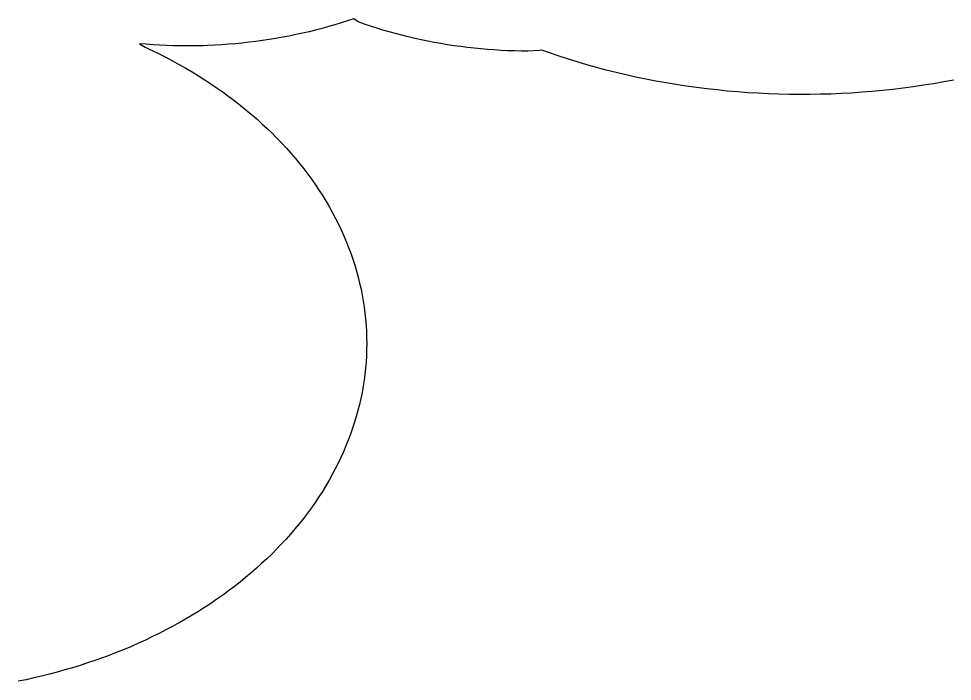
# Model space of a CAD drawing. Header units: metres. Extents: x 13.21 to 19.52, y 42.14 to 46.62.
# Drawn here: x 16.404 to 16.945, y 42.183 to 42.566 of the extents above; entities that cross this region are included whole.
import ezdxf

# ---------------------------------------------------------------- set-up
doc = ezdxf.new("R2010")
doc.units = ezdxf.units.M
doc.header["$MEASUREMENT"] = 0
doc.layers.add('granica', color=2, linetype='Continuous')

msp = doc.modelspace()

# ---------------------------------------------------------------- linework, layer by layer
at = {"layer": 'granica'}
msp.add_lwpolyline([(16.94541, 42.53075), (16.93959, 42.52966), (16.93374, 42.52865), (16.92785, 42.52771), (16.92195, 42.52684), (16.91604, 42.52605), (16.9101, 42.52534), (16.90415, 42.5247), (16.89818, 42.52414), (16.8922, 42.52366), (16.88622, 42.52325), (16.88022, 42.52292), (16.87422, 42.52267), (16.86821, 42.52249), (16.8622, 42.52241), (16.85619, 42.52238), (16.85017, 42.52244), (16.84416, 42.52257), (16.83816, 42.52278), (16.83216, 42.52308), (16.82616, 42.52344), (16.82017, 42.52388), (16.81421, 42.5244), (16.80825, 42.52501), (16.8023, 42.52568), (16.79637, 42.52642), (16.79046, 42.52725), (16.78457, 42.52816), (16.77871, 42.52913), (16.77287, 42.53018), (16.76704, 42.53131), (16.76126, 42.53251), (16.7555, 42.53379), (16.74977, 42.53514), (16.74407, 42.53656), (16.73841, 42.53806), (16.73278, 42.53963), (16.72718, 42.54127), (16.72163, 42.54299), (16.71613, 42.54477), (16.71067, 42.54662), (16.70676, 42.54801), (16.70531, 42.54792), (16.69866, 42.54751), (16.69473, 42.54755), (16.69083, 42.54762), (16.68692, 42.54776), (16.68301, 42.54794), (16.6791, 42.54817), (16.67521, 42.54846), (16.67132, 42.5488), (16.66744, 42.54918), (16.66357, 42.54961), (16.65971, 42.5501), (16.65586, 42.55063), (16.65202, 42.55121), (16.6482, 42.55184), (16.64441, 42.55252), (16.64061, 42.55325), (16.63685, 42.55403), (16.63309, 42.55486), (16.62936, 42.55574), (16.62565, 42.55666), (16.62196, 42.55763), (16.61829, 42.55865), (16.61465, 42.55971), (16.61104, 42.56082), (16.60745, 42.56198), (16.60388, 42.56318), (16.60035, 42.56443), (16.59776, 42.56628), (16.59413, 42.56506), (16.59048, 42.56389), (16.5868, 42.56276), (16.58309, 42.56169), (16.57936, 42.56066), (16.57561, 42.55968), (16.57183, 42.55875), (16.56802, 42.55787), (16.56421, 42.55704), (16.56038, 42.55625), (16.55651, 42.55552), (16.55264, 42.55483), (16.54875, 42.5542), (16.54486, 42.55361), (16.54093, 42.55308), (16.53701, 42.55259), (16.53308, 42.55216), (16.52913, 42.55177), (16.52517, 42.55144), (16.5212, 42.55116), (16.51723, 42.55093), (16.51326, 42.55076), (16.51033, 42.55065), (16.50929, 42.55063), (16.50531, 42.55055), (16.50133, 42.55052), (16.49734, 42.55055), (16.49542, 42.55058), (16.49336, 42.55063), (16.48939, 42.55075), (16.48541, 42.55093), (16.48144, 42.55117), (16.47954, 42.5513), (16.47748, 42.55144), (16.47352, 42.55178), (16.4769, 42.54976), (16.47955, 42.54851), (16.48092, 42.54786), (16.4849, 42.54592), (16.48884, 42.54392), (16.49273, 42.54187), (16.49542, 42.5404), (16.49656, 42.53977), (16.50035, 42.53761), (16.50409, 42.53542), (16.50778, 42.53317), (16.51043, 42.53149), (16.5114, 42.53087), (16.51499, 42.52853), (16.5185, 42.52614), (16.52197, 42.52371), (16.52538, 42.52124), (16.52873, 42.51872), (16.53201, 42.51615), (16.53523, 42.51355), (16.53838, 42.5109), (16.54149, 42.50821), (16.54453, 42.50548), (16.54749, 42.50272), (16.5504, 42.49992), (16.55323, 42.49708), (16.55601, 42.4942), (16.5587, 42.49129), (16.56133, 42.48834), (16.56389, 42.48536), (16.56638, 42.48235), (16.5688, 42.4793), (16.57115, 42.47623), (16.57341, 42.47312), (16.57561, 42.46999), (16.57774, 42.46683), (16.57979, 42.46364), (16.58177, 42.46042), (16.58365, 42.45718), (16.58548, 42.45392), (16.58723, 42.45063), (16.5889, 42.44732), (16.59048, 42.44399), (16.59199, 42.44064), (16.59342, 42.43727), (16.59476, 42.43388), (16.59603, 42.43048), (16.59721, 42.42706), (16.59833, 42.42362), (16.59935, 42.42017), (16.6003, 42.41671), (16.60115, 42.41324), (16.60194, 42.40975), (16.60264, 42.40626), (16.60325, 42.40275), (16.60379, 42.39924), (16.60424, 42.39573), (16.60461, 42.39221), (16.60489, 42.38868), (16.60509, 42.38515), (16.60521, 42.38162), (16.60525, 42.37809), (16.6052, 42.37456), (16.60507, 42.37103), (16.60486, 42.3675), (16.60456, 42.36397), (16.60417, 42.36045), (16.60372, 42.35694), (16.60317, 42.35343), (16.60254, 42.34992), (16.60183, 42.34643), (16.60104, 42.34295), (16.60017, 42.33948), (16.59922, 42.33601), (16.59818, 42.33258), (16.59706, 42.32914), (16.59587, 42.32572), (16.59459, 42.32231), (16.59323, 42.31893), (16.5918, 42.31556), (16.59027, 42.31221), (16.58868, 42.30889), (16.58701, 42.30558), (16.58526, 42.30229), (16.58344, 42.29903), (16.58154, 42.29579), (16.57956, 42.29258), (16.5775, 42.28939), (16.57538, 42.28624), (16.57318, 42.2831), (16.57091, 42.28001), (16.56857, 42.27693), (16.56615, 42.27389), (16.56366, 42.27088), (16.5611, 42.2679), (16.55848, 42.26496), (16.55577, 42.26205), (16.55302, 42.25917), (16.55018, 42.25633), (16.54729, 42.25354), (16.54432, 42.25077), (16.5413, 42.24805), (16.53821, 42.24536), (16.53505, 42.24272), (16.53184, 42.24011), (16.52857, 42.23755), (16.52523, 42.23504), (16.52185, 42.23256), (16.5184, 42.23013), (16.51489, 42.22775), (16.51212, 42.22592), (16.51133, 42.22541), (16.50772, 42.22311), (16.50405, 42.22087), (16.50033, 42.21866), (16.49656, 42.21652), (16.49542, 42.21589), (16.49275, 42.21441), (16.48887, 42.21237), (16.48495, 42.21036), (16.48117, 42.20849), (16.47699, 42.20651), (16.47295, 42.20466), (16.46885, 42.20287), (16.46471, 42.20113), (16.46055, 42.19945), (16.45632, 42.19782), (16.45208, 42.19624), (16.44779, 42.19472), (16.44347, 42.19325), (16.43911, 42.19184), (16.43473, 42.19048), (16.43031, 42.18919), (16.42586, 42.18795), (16.42139, 42.18677), (16.41688, 42.18564), (16.41236, 42.18457), (16.40781, 42.18357), (16.40323, 42.18262)], dxfattribs=at)

doc.saveas('drawing.dxf')
